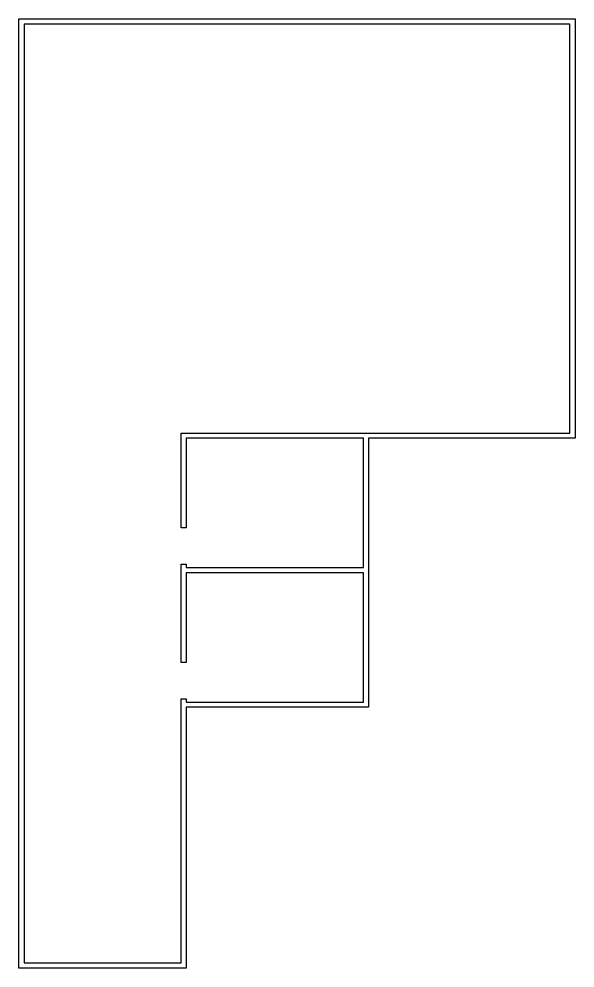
# Model space of a CAD drawing. Header units: inches. Extents: x -147 to 342, y -352 to 483.
import ezdxf

# ---------------------------------------------------------------- set-up
doc = ezdxf.new("R2010")
doc.units = ezdxf.units.IN
doc.header["$MEASUREMENT"] = 0
doc.layers.add('A-WALL', color=7, linetype='Continuous')

msp = doc.modelspace()

# ---------------------------------------------------------------- linework, layer by layer
at = {"layer": 'A-WALL'}
for points in [[(342, 114), (160.5, 114), (160.5, 0), (160.5, -4.5), (160.5, -123), (0, -123), (0, -352.5), (-147, -352.5), (-147, 483), (342, 483), (342, 114)], [(-4.5, -348), (-4.5, -115.5), (0, -115.5), (0, -118.5), (156, -118.5), (156, -4.5), (0, -4.5), (0, -83.5), (-4.5, -83.5), (-4.5, 3), (0, 3), (0, 0), (156, 0), (156, 114), (0, 114), (0, 35), (-4.5, 35), (-4.5, 118.5), (337.5, 118.5), (337.5, 478.5), (-142.5, 478.5), (-142.5, 118.5), (-142.5, -348), (-4.5, -348)]]:
    msp.add_lwpolyline(points, close=True, dxfattribs=at)

doc.saveas('drawing.dxf')
